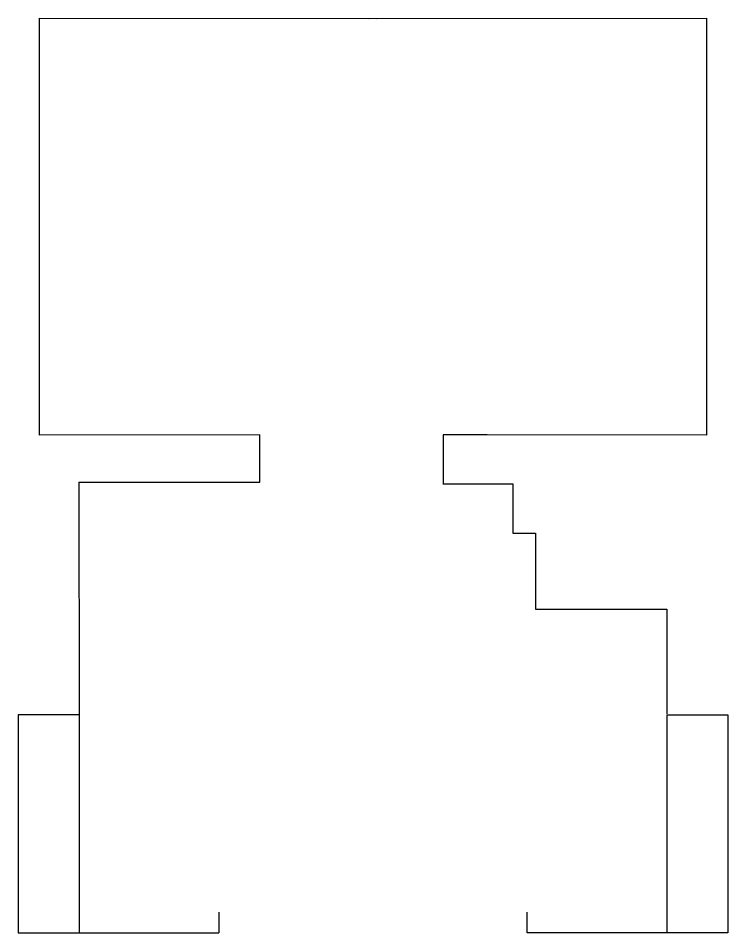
# Model space of a CAD drawing. Header units: millimetres. Extents: x -1932176 to 78768, y -1967 to 1266654.
# Drawn here: x 61370 to 78768, y -1967 to 20469 of the extents above; entities that cross this region are included whole.
import ezdxf

# ---------------------------------------------------------------- set-up
doc = ezdxf.new("R2010")
doc.units = ezdxf.units.MM

msp = doc.modelspace()

# ---------------------------------------------------------------- linework, layer by layer
at = {"ltscale": 30}
for p, q in [((71785.42347, 9046.30522), (73495.42347, 9046.30522)), ((73495.42347, 9046.30522), (73495.42031, 7836.30076))]:
    msp.add_line(p, q, dxfattribs=at)
at = {"transparency": 16777216}
for p, q in [((61370.00973, 3381.11178), (61370.01106, 1593.11179)), ((77277.36976, 3381.11275), (78767.75053, 3381.11178)), ((78767.75053, 3381.11178), (78767.7492, 1593.11179))]:
    msp.add_line(p, q, dxfattribs=at)
at = {"color": 252, "ltscale": 30}
for p, q in [((62860.39049, 3381.11275), (62860.39049, -1966.88862)), ((77277.36976, 3381.11275), (77277.36976, -1966.88862))]:
    msp.add_line(p, q, dxfattribs=at)
at = {"transparency": 16777216}
for points in [[(62858.07068, 9089.51332), (67293.04748, 9089.51332), (67293.04748, 10250.26625), (61888.88013, 10239.1123), (61887.49312, 20469.45594), (70143.88013, 20462.69993)], [(72864.71277, 10250.26625), (71785.97631, 10252.45766), (71785.70033, 9046.30522)], [(62858.07068, 9089.51332), (62860.39049, 3381.11275), (61370.00973, 3381.11178)], [(73495.42031, 7836.30076), (74053.00107, 7836.2993), (74052.65591, 5973.7999), (77277.91515, 5973.11601), (77277.36978, 3401.11275)], [(61370.01106, 1593.11178), (61370.01106, -1966.88862), (66288.19946, -1966.88862)]]:
    msp.add_lwpolyline(points, dxfattribs=at)
at = {"linetype": 'ByBlock', "transparency": 33554687}
msp.add_lwpolyline([(69993.88013, 20462.69993), (78250.26713, 20469.45594), (78248.88013, 10239.1123), (72844.71277, 10250.26625)], dxfattribs=at)
at = {"ltscale": 30}
for points in [[(78767.7492, 1593.11178), (78767.7492, -1966.88862), (73849.5608, -1966.88862), (73849.57405, -1466.47963)], [(66288.1862, -1466.33753), (66288.19946, -1966.88862)]]:
    msp.add_lwpolyline(points, dxfattribs=at)

doc.saveas('drawing.dxf')
